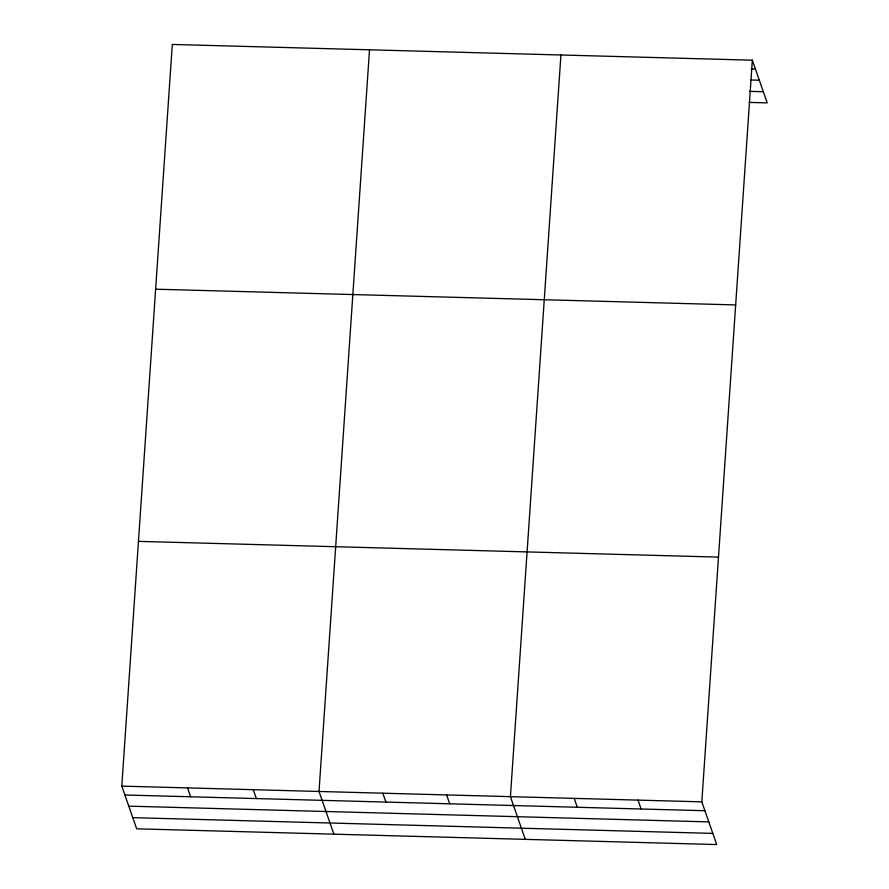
<?xml version="1.0" encoding="UTF-8"?>
<svg xmlns="http://www.w3.org/2000/svg" width="889" height="889" viewBox="0 0 889 889"><rect width="100%" height="100%" fill="white"/><g stroke="black" fill="none" stroke-linecap="round" stroke-linejoin="round"><path stroke-width="1.33" d="M752.338 60.185L701.821 801.845L716.701 844.55L136.662 828.815L121.793 786.12L172.299 44.45L752.338 60.185L767.207 102.88L749.183 102.391M369.513 49.795L319.007 791.466L333.875 834.171M560.926 54.996L510.419 796.655L525.288 839.36M751.272 68.953L755.428 69.064M750.994 79.999L759.317 80.221M749.449 91.345L763.318 91.723M155.631 289.203L735.67 304.927M138.462 541.368L718.501 557.103M121.793 786.12L701.821 801.845M124.882 794.999L704.921 810.724M128.772 806.156L708.811 821.892M132.772 817.658L712.811 833.393M638.024 800.122L641.113 809.001M574.216 798.389L577.305 807.268M446.611 794.922L449.701 803.8M382.803 793.199L385.904 802.078M253.265 789.676L256.354 798.566M187.523 787.898L190.624 796.777"/></g></svg>
